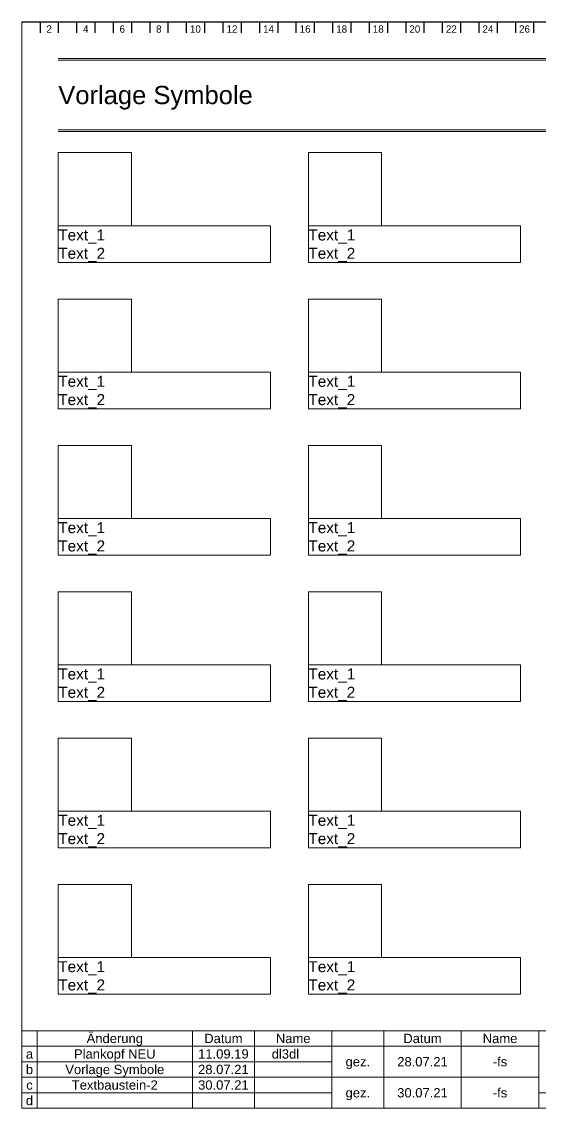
# Model space of a CAD drawing. Header units: millimetres. Extents: x 0 to 1740, y -634 to 297.
# Drawn here: x 1320 to 1461.8, y -633.9 to -336.9 of the extents above; entities that cross this region are included whole.
import ezdxf
from ezdxf.enums import TextEntityAlignment as Align

# ---------------------------------------------------------------- set-up
doc = ezdxf.new("R2010")
doc.units = ezdxf.units.MM
for name, color, linetype, lineweight, true_color in [('_Legende', 5, 'Continuous', 5, 0x0000ff), ('_Rahmen_Symbol_bl', 5, 'Continuous', 5, 0x0000ff), ('_Rahmen_Symbol_rt', 1, 'Continuous', 5, 0xff0000), ('_Rahmen_Symbol_Text', 3, 'Continuous', 5, 0x00ff00), ('_Zeichenfläche', 30, 'Continuous', 5, 0xff7f00), ('BLATTRAHMEN', 5, 'Continuous', 5, 0x0000ff), ('FORMAT', 2, 'Continuous', 5, 0xffff00), ('TEXT_VORGABE', 1, 'Continuous', 5, 0xff0000)]:
    doc.layers.add(name, color=color, linetype=linetype, lineweight=lineweight, true_color=true_color)
doc.layers.add('RASTER', color=5, linetype='Continuous', true_color=0x0000ff)
doc.layers.add('TEXT_AUSGEFUELLT', color=3, linetype='Continuous', true_color=0x00ff00)
doc.styles.add('textstyle1426', font='')
doc.styles.add('textstyle1438', font='')
doc.styles.add('textstyle1439', font='')
doc.styles.add('textstyle1440', font='')
doc.styles.add('textstyle1441', font='')
doc.styles.add('textstyle1443', font='')
doc.styles.add('textstyle1444', font='')
doc.styles.add('textstyle1445', font='')
doc.styles.add('textstyle1579', font='')
doc.styles.add('textstyle1580', font='')
doc.styles.add('textstyle1581', font='')
doc.styles.add('textstyle1594', font='')
doc.styles.add('textstyle1602', font='')
doc.styles.add('textstyle1606', font='')
doc.styles.add('textstyle1607', font='')
doc.styles.add('textstyle1608', font='')
doc.styles.add('textstyle1609', font='')
doc.styles.add('textstyle1614', font='')
doc.styles.add('textstyle1615', font='')
doc.styles.add('textstyle1616', font='')
doc.styles.add('textstyle1617', font='')
doc.styles.add('textstyle1619', font='')
doc.styles.add('textstyle1620', font='')
doc.styles.add('textstyle1621', font='')
doc.styles.add('textstyle1643', font='')
doc.styles.add('textstyle333', font='')
doc.styles.add('textstyle359', font='')
doc.styles.add('textstyle365', font='')
doc.styles.add('textstyle370', font='')
doc.styles.add('textstyle392', font='')
doc.styles.add('textstyle446', font='')
doc.styles.add('textstyle451', font='')
doc.styles.add('textstyle462', font='')
doc.styles.add('textstyle467', font='')
doc.styles.add('textstyle473', font='')
doc.styles.add('textstyle528', font='')
doc.styles.add('textstyle545', font='')
doc.styles.add('textstyle562', font='')
doc.styles.add('textstyle563', font='')
doc.styles.add('textstyle580', font='')
doc.styles.add('textstyle581', font='')
doc.styles.add('textstyle586', font='')
doc.styles.add('textstyle587', font='')
doc.styles.add('textstyle603', font='')
doc.styles.add('textstyle631', font='')
doc.styles.add('textstyle632', font='')
doc.styles.add('textstyle648', font='')
doc.styles.add('textstyle741', font='')
doc.styles.add('textstyle758', font='')
doc.styles.add('textstyle765', font='')
doc.styles.add('textstyle776', font='')
doc.styles.add('textstyle783', font='')
doc.styles.add('textstyle794', font='')
doc.styles.add('textstyle809', font='')
doc.styles.add('textstyle812', font='')
doc.styles.add('textstyle827', font='')
doc.styles.add('textstyle838', font='')
doc.styles.add('textstyle845', font='')
doc.styles.add('textstyle857', font='')
doc.styles.add('textstyle865', font='')
doc.styles.add('textstyle876', font='')
doc.styles.get('textstyle1426').set_extended_font_data('Arial')
doc.styles.get('textstyle1438').set_extended_font_data('Arial')
doc.styles.get('textstyle1439').set_extended_font_data('Arial')
doc.styles.get('textstyle1440').set_extended_font_data('Arial')
doc.styles.get('textstyle1441').set_extended_font_data('Arial')
doc.styles.get('textstyle1443').set_extended_font_data('Arial')
doc.styles.get('textstyle1444').set_extended_font_data('Arial')
doc.styles.get('textstyle1445').set_extended_font_data('Arial')
doc.styles.get('textstyle1579').set_extended_font_data('Arial')
doc.styles.get('textstyle1580').set_extended_font_data('Arial')
doc.styles.get('textstyle1581').set_extended_font_data('Arial')
doc.styles.get('textstyle1594').set_extended_font_data('Arial')
doc.styles.get('textstyle1602').set_extended_font_data('Arial')
doc.styles.get('textstyle1606').set_extended_font_data('Arial')
doc.styles.get('textstyle1607').set_extended_font_data('Arial')
doc.styles.get('textstyle1608').set_extended_font_data('Arial')
doc.styles.get('textstyle1609').set_extended_font_data('Arial')
doc.styles.get('textstyle1614').set_extended_font_data('Arial')
doc.styles.get('textstyle1615').set_extended_font_data('Arial')
doc.styles.get('textstyle1616').set_extended_font_data('Arial')
doc.styles.get('textstyle1617').set_extended_font_data('Arial')
doc.styles.get('textstyle1619').set_extended_font_data('Arial')
doc.styles.get('textstyle1620').set_extended_font_data('Arial')
doc.styles.get('textstyle1621').set_extended_font_data('Arial')
doc.styles.get('textstyle1643').set_extended_font_data('Arial')
doc.styles.get('textstyle333').set_extended_font_data('Arial')
doc.styles.get('textstyle359').set_extended_font_data('Arial')
doc.styles.get('textstyle365').set_extended_font_data('Arial')
doc.styles.get('textstyle370').set_extended_font_data('Arial')
doc.styles.get('textstyle392').set_extended_font_data('Arial')
doc.styles.get('textstyle446').set_extended_font_data('Arial')
doc.styles.get('textstyle451').set_extended_font_data('Arial')
doc.styles.get('textstyle462').set_extended_font_data('Arial')
doc.styles.get('textstyle467').set_extended_font_data('Arial')
doc.styles.get('textstyle473').set_extended_font_data('Arial')
doc.styles.get('textstyle528').set_extended_font_data('Arial')
doc.styles.get('textstyle545').set_extended_font_data('Arial')
doc.styles.get('textstyle562').set_extended_font_data('Arial')
doc.styles.get('textstyle563').set_extended_font_data('Arial')
doc.styles.get('textstyle580').set_extended_font_data('Arial')
doc.styles.get('textstyle581').set_extended_font_data('Arial')
doc.styles.get('textstyle586').set_extended_font_data('Arial')
doc.styles.get('textstyle587').set_extended_font_data('Arial')
doc.styles.get('textstyle603').set_extended_font_data('Arial')
doc.styles.get('textstyle631').set_extended_font_data('Arial')
doc.styles.get('textstyle632').set_extended_font_data('Arial')
doc.styles.get('textstyle648').set_extended_font_data('Arial')
doc.styles.get('textstyle741').set_extended_font_data('textstyle56')
doc.styles.get('textstyle758').set_extended_font_data('textstyle57')
doc.styles.get('textstyle765').set_extended_font_data('textstyle61')
doc.styles.get('textstyle776').set_extended_font_data('textstyle60')
doc.styles.get('textstyle783').set_extended_font_data('textstyle58')
doc.styles.get('textstyle794').set_extended_font_data('textstyle59')
doc.styles.get('textstyle809').set_extended_font_data('textstyle65')
doc.styles.get('textstyle812').set_extended_font_data('textstyle64')
doc.styles.get('textstyle827').set_extended_font_data('textstyle62')
doc.styles.get('textstyle838').set_extended_font_data('textstyle63')
doc.styles.get('textstyle845').set_extended_font_data('textstyle69')
doc.styles.get('textstyle857').set_extended_font_data('textstyle68')
doc.styles.get('textstyle865').set_extended_font_data('textstyle66')
doc.styles.get('textstyle876').set_extended_font_data('textstyle67')

msp = doc.modelspace()

# ---------------------------------------------------------------- linework, layer by layer
at = {"layer": '_Rahmen_Symbol_bl'}
for p, q in [((1330, -392.73), (1330, -402.73)), ((1388, -392.73), (1350, -392.73)), ((1388, -402.73), (1388, -392.73)), ((1398.4, -392.73), (1398.4, -402.73)), ((1456.4, -392.73), (1418.4, -392.73)), ((1456.4, -402.73), (1456.4, -392.73)), ((1330, -402.73), (1388, -402.73)), ((1398.4, -402.73), (1456.4, -402.73)), ((1330, -432.73), (1330, -442.73)), ((1388, -432.73), (1350, -432.73)), ((1388, -442.73), (1388, -432.73)), ((1398.4, -432.73), (1398.4, -442.73)), ((1456.4, -432.73), (1418.4, -432.73)), ((1456.4, -442.73), (1456.4, -432.73)), ((1330, -442.73), (1388, -442.73)), ((1398.4, -442.73), (1456.4, -442.73)), ((1330, -472.73), (1330, -482.73)), ((1388, -472.73), (1350, -472.73)), ((1388, -482.73), (1388, -472.73)), ((1398.4, -472.73), (1398.4, -482.73)), ((1456.4, -472.73), (1418.4, -472.73)), ((1456.4, -482.73), (1456.4, -472.73)), ((1330, -482.73), (1388, -482.73)), ((1398.4, -482.73), (1456.4, -482.73)), ((1330, -512.73), (1330, -522.73)), ((1388, -512.73), (1350, -512.73)), ((1388, -522.73), (1388, -512.73)), ((1398.4, -512.73), (1398.4, -522.73)), ((1456.4, -512.73), (1418.4, -512.73)), ((1456.4, -522.73), (1456.4, -512.73)), ((1330, -522.73), (1388, -522.73)), ((1398.4, -522.73), (1456.4, -522.73)), ((1330, -552.73), (1330, -562.73)), ((1388, -552.73), (1350, -552.73)), ((1388, -562.73), (1388, -552.73)), ((1398.4, -552.73), (1398.4, -562.73)), ((1456.4, -552.73), (1418.4, -552.73)), ((1456.4, -562.73), (1456.4, -552.73)), ((1330, -562.73), (1388, -562.73)), ((1398.4, -562.73), (1456.4, -562.73)), ((1330, -592.73), (1330, -602.73)), ((1388, -592.73), (1350, -592.73)), ((1388, -602.73), (1388, -592.73)), ((1398.4, -592.73), (1398.4, -602.73)), ((1456.4, -592.73), (1418.4, -592.73)), ((1456.4, -602.73), (1456.4, -592.73)), ((1330, -602.73), (1388, -602.73)), ((1398.4, -602.73), (1456.4, -602.73))]:
    msp.add_line(p, q, dxfattribs=at)
at = {"layer": '_Rahmen_Symbol_rt'}
for p, q in [((1330, -372.73), (1350, -372.73)), ((1330, -372.73), (1330, -392.73)), ((1350, -372.73), (1350, -392.73)), ((1398.4, -372.73), (1398.4, -392.73)), ((1398.4, -372.73), (1418.4, -372.73)), ((1418.4, -392.73), (1418.4, -372.73)), ((1330, -392.73), (1350, -392.73)), ((1398.4, -392.73), (1418.4, -392.73)), ((1330, -412.73), (1350, -412.73)), ((1330, -412.73), (1330, -432.73)), ((1350, -412.73), (1350, -432.73)), ((1398.4, -412.73), (1398.4, -432.73)), ((1398.4, -412.73), (1418.4, -412.73)), ((1418.4, -432.73), (1418.4, -412.73)), ((1330, -432.73), (1350, -432.73)), ((1398.4, -432.73), (1418.4, -432.73)), ((1330, -452.73), (1350, -452.73)), ((1330, -452.73), (1330, -472.73)), ((1350, -452.73), (1350, -472.73)), ((1398.4, -452.73), (1398.4, -472.73)), ((1398.4, -452.73), (1418.4, -452.73)), ((1418.4, -472.73), (1418.4, -452.73)), ((1330, -472.73), (1350, -472.73)), ((1398.4, -472.73), (1418.4, -472.73)), ((1330, -492.73), (1350, -492.73)), ((1330, -492.73), (1330, -512.73)), ((1350, -492.73), (1350, -512.73)), ((1398.4, -492.73), (1398.4, -512.73)), ((1398.4, -492.73), (1418.4, -492.73)), ((1418.4, -512.73), (1418.4, -492.73)), ((1330, -512.73), (1350, -512.73)), ((1398.4, -512.73), (1418.4, -512.73)), ((1330, -532.73), (1350, -532.73)), ((1330, -532.73), (1330, -552.73)), ((1350, -532.73), (1350, -552.73)), ((1398.4, -532.73), (1398.4, -552.73)), ((1398.4, -532.73), (1418.4, -532.73)), ((1418.4, -552.73), (1418.4, -532.73)), ((1330, -552.73), (1350, -552.73)), ((1398.4, -552.73), (1418.4, -552.73)), ((1330, -572.73), (1350, -572.73)), ((1330, -572.73), (1330, -592.73)), ((1350, -572.73), (1350, -592.73)), ((1398.4, -572.73), (1398.4, -592.73)), ((1398.4, -572.73), (1418.4, -572.73)), ((1418.4, -592.73), (1418.4, -572.73)), ((1330, -592.73), (1350, -592.73)), ((1398.4, -592.73), (1418.4, -592.73))]:
    msp.add_line(p, q, dxfattribs=at)
at = {"layer": '_Zeichenfläche'}
for p, q in [((1330, -346.97), (1730, -346.97)), ((1330, -347.47), (1730, -347.47)), ((1330, -366.47), (1730, -366.47)), ((1330, -366.97), (1730, -366.97))]:
    msp.add_line(p, q, dxfattribs=at)
at = {"layer": 'BLATTRAHMEN'}
for p, q in [((1320, -612.73), (1320, -336.97)), ((1320, -616.97), (1320, -612.73)), ((1324.24, -612.73), (1320, -612.73)), ((1324.24, -616.97), (1324.24, -612.73)), ((1324.24, -612.73), (1404.85, -612.73)), ((1366.67, -616.97), (1366.67, -612.73)), ((1383.64, -616.97), (1383.64, -612.73)), ((1404.85, -616.97), (1404.85, -612.73)), ((1404.85, -612.73), (1740, -612.73)), ((1418.99, -616.97), (1418.99, -612.73)), ((1440.2, -616.97), (1440.2, -612.73)), ((1461.41, -616.97), (1461.41, -612.73)), ((1320, -621.21), (1320, -616.97)), ((1324.24, -616.97), (1320, -616.97)), ((1324.24, -621.21), (1324.24, -616.97)), ((1324.24, -616.97), (1404.85, -616.97)), ((1366.67, -621.21), (1366.67, -616.97)), ((1383.64, -621.21), (1383.64, -616.97)), ((1404.85, -616.97), (1461.41, -616.97)), ((1404.85, -621.21), (1404.85, -616.97)), ((1418.99, -625.45), (1418.99, -616.97)), ((1440.2, -625.45), (1440.2, -616.97)), ((1461.41, -625.45), (1461.41, -616.97)), ((1320, -625.45), (1320, -621.21)), ((1324.24, -621.21), (1320, -621.21)), ((1324.24, -625.45), (1324.24, -621.21)), ((1324.24, -621.21), (1404.85, -621.21)), ((1366.67, -625.45), (1366.67, -621.21)), ((1383.64, -625.45), (1383.64, -621.21)), ((1404.85, -625.45), (1404.85, -621.21)), ((1320, -629.7), (1320, -625.45)), ((1324.24, -625.45), (1320, -625.45)), ((1324.24, -629.7), (1324.24, -625.45)), ((1324.24, -625.45), (1404.85, -625.45)), ((1366.67, -629.7), (1366.67, -625.45)), ((1383.64, -629.7), (1383.64, -625.45)), ((1404.85, -629.7), (1404.85, -625.45)), ((1404.85, -625.45), (1461.41, -625.45)), ((1418.99, -633.94), (1418.99, -625.45)), ((1440.2, -633.94), (1440.2, -625.45)), ((1461.41, -633.94), (1461.41, -625.45)), ((1320, -633.94), (1320, -629.7)), ((1324.24, -629.7), (1320, -629.7)), ((1324.24, -633.94), (1324.24, -629.7)), ((1324.24, -629.7), (1383.64, -629.7)), ((1366.67, -633.94), (1366.67, -629.7)), ((1383.64, -633.94), (1383.64, -629.7)), ((1383.64, -629.7), (1404.85, -629.7)), ((1404.85, -633.94), (1404.85, -629.7)), ((1404.85, -629.7), (1404.85, -629.7)), ((1461.41, -629.7), (1546.26, -629.7)), ((1320, -633.94), (1324.24, -633.94)), ((1324.24, -633.94), (1366.67, -633.94)), ((1366.67, -633.94), (1383.64, -633.94)), ((1383.64, -633.94), (1404.85, -633.94)), ((1404.85, -633.94), (1418.99, -633.94)), ((1418.99, -633.94), (1440.2, -633.94)), ((1440.2, -633.94), (1461.41, -633.94)), ((1461.41, -633.94), (1546.26, -633.94))]:
    msp.add_line(p, q, dxfattribs=at)
at = {"layer": 'FORMAT', "linetype": 'BYBLOCK'}
for p, q in [((1320, -633.94), (1320, -336.94)), ((1740, -633.94), (1320, -633.94))]:
    msp.add_line(p, q, dxfattribs=at)
at = {"layer": 'RASTER'}
msp.add_line((1320, -336.97), (1740, -336.94), dxfattribs=at)
at = {"layer": 'RASTER', "linetype": 'BYBLOCK'}
for p, q in [((1325, -336.94), (1325, -339.94)), ((1330, -336.94), (1330, -339.94)), ((1335, -336.94), (1335, -339.94)), ((1340, -336.94), (1340, -339.94)), ((1345, -336.94), (1345, -339.94)), ((1350, -336.94), (1350, -339.94)), ((1355, -336.94), (1355, -339.94)), ((1360, -336.94), (1360, -339.94)), ((1365, -336.94), (1365, -339.94)), ((1370, -336.94), (1370, -339.94)), ((1375, -336.94), (1375, -339.94)), ((1380, -336.94), (1380, -339.94)), ((1385, -336.94), (1385, -339.94)), ((1390, -336.94), (1390, -339.94)), ((1395, -336.94), (1395, -339.94)), ((1400, -336.94), (1400, -339.94)), ((1405, -336.94), (1405, -339.94)), ((1410, -336.94), (1410, -339.94)), ((1415, -336.94), (1415, -339.94)), ((1420, -336.94), (1420, -339.94)), ((1425, -336.94), (1425, -339.94)), ((1430, -336.94), (1430, -339.94)), ((1435, -336.94), (1435, -339.94)), ((1440, -336.94), (1440, -339.94)), ((1445, -336.94), (1445, -339.94)), ((1450, -336.94), (1450, -339.94)), ((1455, -336.94), (1455, -339.94)), ((1460, -336.94), (1460, -339.94))]:
    msp.add_line(p, q, dxfattribs=at)

# ---------------------------------------------------------------- texts
at = {"layer": '_Legende', "style": 'textstyle1643'}
msp.add_text('Vorlage Symbole', height=5, dxfattribs=at).set_placement((1330, -356.97), align=Align.MIDDLE_LEFT)
at = {"layer": '_Rahmen_Symbol_Text'}
for s, style, p in [('Text_1', 'textstyle1614', (1330, -395.23)), ('Text_1', 'textstyle1616', (1398.4, -395.23)), ('Text_2', 'textstyle1615', (1330, -400.23)), ('Text_2', 'textstyle1617', (1398.4, -400.23)), ('Text_1', 'textstyle1602', (1330, -435.23)), ('Text_1', 'textstyle1620', (1398.4, -435.23)), ('Text_2', 'textstyle1619', (1330, -440.23)), ('Text_2', 'textstyle1621', (1398.4, -440.23)), ('Text_1', 'textstyle1606', (1330, -475.23)), ('Text_1', 'textstyle1608', (1398.4, -475.23)), ('Text_2', 'textstyle1607', (1330, -480.23)), ('Text_2', 'textstyle1609', (1398.4, -480.23)), ('Text_1', 'textstyle1594', (1330, -515.23)), ('Text_1', 'textstyle1580', (1398.4, -515.23)), ('Text_2', 'textstyle1579', (1330, -520.23)), ('Text_2', 'textstyle1581', (1398.4, -520.23)), ('Text_1', 'textstyle1438', (1330, -555.23)), ('Text_1', 'textstyle1440', (1398.4, -555.23)), ('Text_2', 'textstyle1439', (1330, -560.23)), ('Text_2', 'textstyle1441', (1398.4, -560.23)), ('Text_1', 'textstyle1426', (1330, -595.23)), ('Text_1', 'textstyle1444', (1398.4, -595.23)), ('Text_2', 'textstyle1443', (1330, -600.23)), ('Text_2', 'textstyle1445', (1398.4, -600.23))]:
    msp.add_text(s, height=3, dxfattribs=dict(at, style=style)).set_placement(p, align=Align.MIDDLE_LEFT)
at = {"layer": 'RASTER', "linetype": 'BYBLOCK'}
for s, style, p in [('2', 'textstyle758', (1327.5, -339.94)), ('4', 'textstyle741', (1337.5, -339.94)), ('6', 'textstyle783', (1347.5, -339.94)), ('8', 'textstyle794', (1357.5, -339.94)), ('10', 'textstyle765', (1367.5, -339.94)), ('12', 'textstyle776', (1377.5, -339.94)), ('14', 'textstyle827', (1387.5, -339.94)), ('16', 'textstyle838', (1397.5, -339.94)), ('18', 'textstyle809', (1407.5, -339.94)), ('18', 'textstyle812', (1417.5, -339.94)), ('20', 'textstyle865', (1427.5, -339.94)), ('22', 'textstyle876', (1437.5, -339.94)), ('24', 'textstyle845', (1447.5, -339.94)), ('26', 'textstyle857', (1457.5, -339.94))]:
    msp.add_text(s, height=2, dxfattribs=dict(at, style=style)).set_placement(p, align=Align.CENTER)
at = {"layer": 'TEXT_AUSGEFUELLT'}
for s, height, style, p in [('Plankopf NEU', 2.5455, 'textstyle446', (1345.45, -619.09)), ('dl3dl', 2.545, 'textstyle648', (1392.12, -619.09)), ('11.09.19', 2.545, 'textstyle603', (1375.15, -619.09)), ('28.07.21', 2.545, 'textstyle562', (1429.6, -621.21)), ('-fs', 2.545, 'textstyle580', (1450.81, -621.21)), ('Vorlage Symbole', 2.5455, 'textstyle586', (1345.45, -623.33)), ('28.07.21', 2.545, 'textstyle631', (1375.15, -623.33)), ('Textbaustein-2', 2.5455, 'textstyle587', (1345.45, -627.58)), ('30.07.21', 2.545, 'textstyle632', (1375.15, -627.58)), ('30.07.21', 2.545, 'textstyle563', (1429.6, -629.7)), ('-fs', 2.545, 'textstyle581', (1450.81, -629.7))]:
    msp.add_text(s, height=height, dxfattribs=dict(at, style=style)).set_placement(p, align=Align.MIDDLE_CENTER)
at = {"layer": 'TEXT_VORGABE'}
for s, height, style, p in [('Änderung', 2.545, 'textstyle392', (1345.45, -614.85)), ('Datum', 2.545, 'textstyle467', (1375.15, -614.85)), ('Name', 2.545, 'textstyle462', (1394.24, -614.85)), ('Datum', 2.545, 'textstyle451', (1429.6, -614.85)), ('Name', 2.545, 'textstyle473', (1450.81, -614.85)), ('a', 2.55, 'textstyle333', (1322.12, -619.09)), ('gez.', 2.545, 'textstyle528', (1411.92, -621.21)), ('b', 2.55, 'textstyle359', (1322.12, -623.33)), ('c', 2.55, 'textstyle370', (1322.12, -627.58)), ('gez.', 2.545, 'textstyle545', (1411.92, -629.7)), ('d', 2.55, 'textstyle365', (1322.12, -631.82))]:
    msp.add_text(s, height=height, dxfattribs=dict(at, style=style)).set_placement(p, align=Align.MIDDLE_CENTER)

doc.saveas('drawing.dxf')
